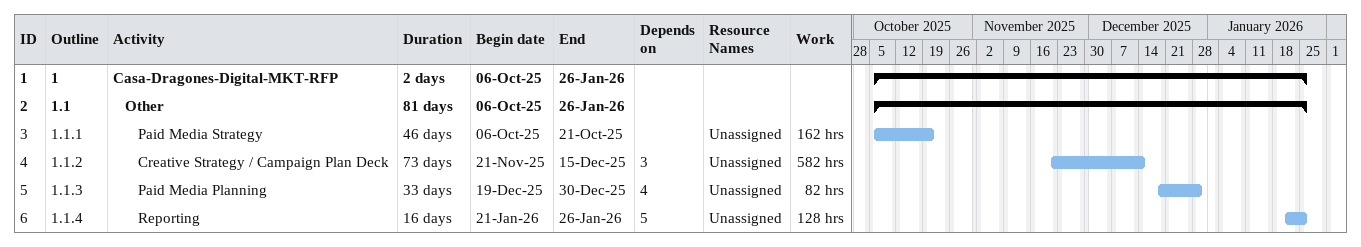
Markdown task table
| ID | WBS | Task | Duration | Start | Finish | Predecessors | Resources | Work (h) |
|---|---|---|---|---|---|---|---|---|
| 1 | 1 | **Casa-Dragones-Digital-MKT-RFP** | 2d | 2025-10-06 | 2026-01-26 |  |  |  |
| 2 | 1.1 | **Other** | 81d | 2025-10-06 | 2026-01-26 |  |  |  |
| 3 | 1.1.1 | Paid Media Strategy | 46d | 2025-10-06 | 2025-10-21 |  | Unassigned | 162 |
| 4 | 1.1.2 | Creative Strategy / Campaign Plan Deck | 73d | 2025-11-21 | 2025-12-15 | 3 | Unassigned | 582 |
| 5 | 1.1.3 | Paid Media Planning | 33d | 2025-12-19 | 2025-12-30 | 4 | Unassigned | 82 |
| 6 | 1.1.4 | Reporting | 16d | 2026-01-21 | 2026-01-26 | 5 | Unassigned | 128 |
